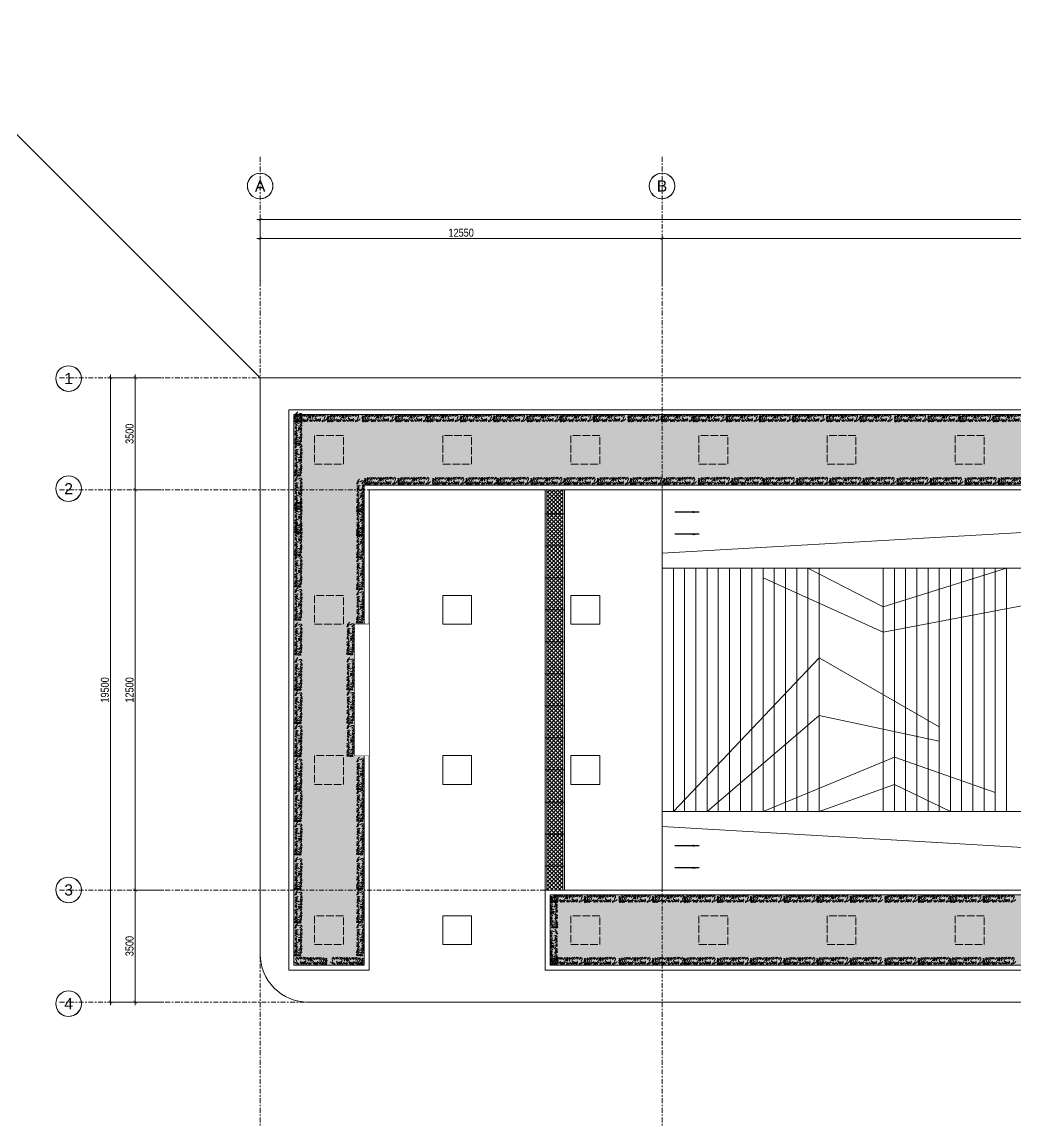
# Model space of a CAD drawing. Header units: millimetres. Extents: x 930469 to 1523124, y -120375 to 411163.
# Drawn here: x 1390486 to 1421511, y -55053 to -20580 of the extents above; entities that cross this region are included whole.
import ezdxf
from ezdxf.enums import TextEntityAlignment as Align

# ---------------------------------------------------------------- set-up
doc = ezdxf.new("R2010")
doc.units = ezdxf.units.MM
doc.set_wipeout_variables(frame=1)
doc.linetypes.add('ACAD_ISO02W100', pattern=[15, 12, -3])
doc.linetypes.add('CENTER', pattern=[3, 1.5, -0.5, 0.5, -0.5])
doc.layers.get('0').update_dxf_attribs({"color": 8, "lineweight": 0})
doc.layers.get('Defpoints').update_dxf_attribs({"color": 8, "lineweight": 0})
for name, color, linetype, lineweight in [('A-HATCH', 8, 'Continuous', 0), ('A-KY HIEU', 8, 'Continuous', 0), ('A-NET MANH', 8, 'Continuous', 0), ('A-NET THAY', 8, 'Continuous', 0), ('A-TRUC', 8, 'CENTER', 0), ('A1-DIM', 8, 'Continuous', 0), ('A1-KÝ HIỆU', 8, 'Continuous', 0), ('cay', 8, 'Continuous', 0), ('Hidden', 8, 'ACAD_ISO02W100', 0), ('xr', 8, 'Continuous', 0)]:
    doc.layers.add(name, color=color, linetype=linetype, lineweight=lineweight)
doc.styles.add('A1-arial', font='arial_1.ttf', dxfattribs={"width": 0.8})
doc.styles.add('uv-abc', font='uv-abc.shx', dxfattribs={"width": 0.85})
doc.dimstyles.new('CNC-Dim-100', dxfattribs={"dimscale": 0, "dimtxt": 250, "dimasz": 100, "dimexe": 1, "dimexo": 0, "dimgap": 50, "dimtad": 1, "dimdec": 0, "dimdsep": 46, "dimtxsty": 'uv-abc', "dimblk": 'ARCHTICK', "dimcen": 0.025, "dimdle": 100, "dimclrd": 1, "dimclre": 1, "dimclrt": 7, "dimadec": 0, "dimazin": 0, "dimtfac": 0.00072, "dimtdec": 0, "dimtix": 1, "dimtmove": 2, "dimatfit": 3, "dimfxl": 1, "dimtolj": 1, "dimarcsym": 0})
pattern_1 = [(0, (537410.08, 27886.45), (175, 175), [87.5, -262.5]), (90, (537453.83, 27842.7), (-175, 175), [87.5, -262.5])]
pattern_2 = [(45, (369182.295, -33198.3), (-61.871843, 61.871843), []), (135, (369182.295, -33198.3), (-61.871843, -61.871843), [])]
pattern_3 = [(45, (369182.295, -32198.3), (-61.871843, 61.871843), []), (135, (369182.295, -32198.3), (-61.871843, -61.871843), [])]
pattern_4 = [(45, (369182.295, -31198.3), (-61.871843, 61.871843), []), (135, (369182.295, -31198.3), (-61.871843, -61.871843), [])]
pattern_5 = [(45, (369182.295, -29198.3), (-61.871843, 61.871843), []), (135, (369182.295, -29198.3), (-61.871843, -61.871843), [])]
pattern_6 = [(45, (369182.295, -28198.3), (-61.871843, 61.871843), []), (135, (369182.295, -28198.3), (-61.871843, -61.871843), [])]
pattern_7 = [(45, (369182.295, -27198.3), (-61.871843, 61.871843), []), (135, (369182.295, -27198.3), (-61.871843, -61.871843), [])]

# ---------------------------------------------------------------- blocks, each defined once
blk = doc.blocks.new('_ArchTick')
at = {"const_width": 0.15}
blk.add_lwpolyline([(-0.5, -0.5), (0.5, 0.5)], dxfattribs=at)
blk = doc.blocks.new('*D12')
at = {"layer": 'A1-DIM', "ltscale": 3, "transparency": 16777216}
for p, q in [((1397818, -27335), (1410568, -27335)), ((1397918, -28753), (1397918, -27334)), ((1410468, -28753), (1410468, -27334))]:
    blk.add_line(p, q, dxfattribs=at)
at = {"layer": 'Defpoints', "ltscale": 3, "transparency": 16777216}
for p in [(1410468, -27335), (1397918, -28753), (1410468, -28753)]:
    blk.add_point(p, dxfattribs=at)
at = {"layer": 'A1-DIM', "ltscale": 3, "transparency": 16777216, "xscale": 100, "yscale": 100, "zscale": 100, "rotation": 180}
blk.add_blockref('_ArchTick', (1397918, -27335), dxfattribs=at)
at = {"layer": 'A1-DIM', "ltscale": 3, "transparency": 16777216, "xscale": 100, "yscale": 100, "zscale": 100}
blk.add_blockref('_ArchTick', (1410468, -27335), dxfattribs=at)
at = {"layer": 'A1-DIM', "ltscale": 3, "transparency": 16777216, "insert": (1404193, -27160), "char_height": 250, "attachment_point": 5, "style": 'uv-abc'}
blk.add_mtext('\\A1;12550', dxfattribs=at)
blk = doc.blocks.new('*D13')
at = {"layer": 'A1-DIM', "ltscale": 3, "transparency": 16777216}
for p, q in [((1410368, -27335), (1442468, -27335)), ((1410468, -28753), (1410468, -27334)), ((1442368, -28741), (1442368, -27334))]:
    blk.add_line(p, q, dxfattribs=at)
at = {"layer": 'Defpoints', "ltscale": 3, "transparency": 16777216}
for p in [(1442368, -27335), (1410468, -28753), (1442368, -28741)]:
    blk.add_point(p, dxfattribs=at)
at = {"layer": 'A1-DIM', "ltscale": 3, "transparency": 16777216, "xscale": 100, "yscale": 100, "zscale": 100, "rotation": 180}
blk.add_blockref('_ArchTick', (1410468, -27335), dxfattribs=at)
at = {"layer": 'A1-DIM', "ltscale": 3, "transparency": 16777216, "xscale": 100, "yscale": 100, "zscale": 100}
blk.add_blockref('_ArchTick', (1442368, -27335), dxfattribs=at)
at = {"layer": 'A1-DIM', "ltscale": 3, "transparency": 16777216, "insert": (1426418, -27160), "char_height": 250, "attachment_point": 5, "style": 'uv-abc'}
blk.add_mtext('\\A1;31900', dxfattribs=at)
blk = doc.blocks.new('*D15')
at = {"layer": 'A1-DIM', "ltscale": 3, "transparency": 16777216}
for p, q in [((1397818, -26747), (1479018, -26747)), ((1397918, -28753), (1397918, -26746)), ((1478918, -28753), (1478918, -26746))]:
    blk.add_line(p, q, dxfattribs=at)
at = {"layer": 'Defpoints', "ltscale": 3, "transparency": 16777216}
for p in [(1478918, -26747), (1397918, -28753), (1478918, -28753)]:
    blk.add_point(p, dxfattribs=at)
at = {"layer": 'A1-DIM', "ltscale": 3, "transparency": 16777216, "xscale": 100, "yscale": 100, "zscale": 100, "rotation": 180}
blk.add_blockref('_ArchTick', (1397918, -26747), dxfattribs=at)
at = {"layer": 'A1-DIM', "ltscale": 3, "transparency": 16777216, "xscale": 100, "yscale": 100, "zscale": 100}
blk.add_blockref('_ArchTick', (1478918, -26747), dxfattribs=at)
at = {"layer": 'A1-DIM', "ltscale": 3, "transparency": 16777216, "insert": (1438418, -26572), "char_height": 250, "attachment_point": 5, "style": 'uv-abc'}
blk.add_mtext('\\A1;81000', dxfattribs=at)
blk = doc.blocks.new('*D16')
at = {"layer": 'A1-DIM', "ltscale": 3, "transparency": 16777216}
for p, q in [((1394171, -31687), (1393244, -31687)), ((1393245, -31587), (1393245, -51287)), ((1394103, -51187), (1393244, -51187))]:
    blk.add_line(p, q, dxfattribs=at)
at = {"layer": 'Defpoints', "ltscale": 3, "transparency": 16777216}
for p in [(1394171, -31687), (1393245, -51187), (1394103, -51187)]:
    blk.add_point(p, dxfattribs=at)
at = {"layer": 'A1-DIM', "ltscale": 3, "transparency": 16777216, "xscale": 100, "yscale": 100, "zscale": 100}
for p, rotation in [((1393245, -31687), 90), ((1393245, -51187), 270)]:
    blk.add_blockref('_ArchTick', p, dxfattribs=dict(at, rotation=rotation))
at = {"layer": 'A1-DIM', "ltscale": 3, "transparency": 16777216, "insert": (1393070, -41437), "char_height": 250, "attachment_point": 5, "rotation": 90, "style": 'uv-abc'}
blk.add_mtext('\\A1;19500', dxfattribs=at)
blk = doc.blocks.new('*D17')
at = {"layer": 'A1-DIM', "ltscale": 3, "transparency": 16777216}
for p, q in [((1394834, -31687), (1394015, -31687)), ((1394016, -31587), (1394016, -35287)), ((1394834, -35187), (1394015, -35187))]:
    blk.add_line(p, q, dxfattribs=at)
at = {"layer": 'Defpoints', "ltscale": 3, "transparency": 16777216}
for p in [(1394834, -31687), (1394016, -35187), (1394834, -35187)]:
    blk.add_point(p, dxfattribs=at)
at = {"layer": 'A1-DIM', "ltscale": 3, "transparency": 16777216, "xscale": 100, "yscale": 100, "zscale": 100}
for p, rotation in [((1394016, -31687), 90), ((1394016, -35187), 270)]:
    blk.add_blockref('_ArchTick', p, dxfattribs=dict(at, rotation=rotation))
at = {"layer": 'A1-DIM', "ltscale": 3, "transparency": 16777216, "insert": (1393841, -33437), "char_height": 250, "attachment_point": 5, "rotation": 90, "style": 'uv-abc'}
blk.add_mtext('\\A1;3500', dxfattribs=at)
blk = doc.blocks.new('*D18')
at = {"layer": 'A1-DIM', "ltscale": 3, "transparency": 16777216}
for p, q in [((1394016, -35087), (1394016, -47787)), ((1394839, -35187), (1394015, -35187)), ((1394845, -47687), (1394015, -47687))]:
    blk.add_line(p, q, dxfattribs=at)
at = {"layer": 'Defpoints', "ltscale": 3, "transparency": 16777216}
for p in [(1394839, -35187), (1394016, -47687), (1394845, -47687)]:
    blk.add_point(p, dxfattribs=at)
at = {"layer": 'A1-DIM', "ltscale": 3, "transparency": 16777216, "xscale": 100, "yscale": 100, "zscale": 100}
for p, rotation in [((1394016, -35187), 90), ((1394016, -47687), 270)]:
    blk.add_blockref('_ArchTick', p, dxfattribs=dict(at, rotation=rotation))
at = {"layer": 'A1-DIM', "ltscale": 3, "transparency": 16777216, "insert": (1393841, -41437), "char_height": 250, "attachment_point": 5, "rotation": 90, "style": 'uv-abc'}
blk.add_mtext('\\A1;12500', dxfattribs=at)
blk = doc.blocks.new('*D19')
at = {"layer": 'A1-DIM', "ltscale": 3, "transparency": 16777216}
for p, q in [((1394845, -47687), (1394015, -47687)), ((1394016, -47587), (1394016, -51287)), ((1394845, -51187), (1394015, -51187))]:
    blk.add_line(p, q, dxfattribs=at)
at = {"layer": 'Defpoints', "ltscale": 3, "transparency": 16777216}
for p in [(1394845, -47687), (1394016, -51187), (1394845, -51187)]:
    blk.add_point(p, dxfattribs=at)
at = {"layer": 'A1-DIM', "ltscale": 3, "transparency": 16777216, "xscale": 100, "yscale": 100, "zscale": 100}
for p, rotation in [((1394016, -47687), 90), ((1394016, -51187), 270)]:
    blk.add_blockref('_ArchTick', p, dxfattribs=dict(at, rotation=rotation))
at = {"layer": 'A1-DIM', "ltscale": 3, "transparency": 16777216, "insert": (1393841, -49437), "char_height": 250, "attachment_point": 5, "rotation": 90, "style": 'uv-abc'}
blk.add_mtext('\\A1;3500', dxfattribs=at)
blk = doc.blocks.new('Tag - Metric')
at = {"layer": 'xr'}
blk.add_lwpolyline([(0, 3.44), (-1.1, 3.26), (-2.06, 2.76), (-2.71, 2.12), (-3.13, 1.43), (-3.37, 0.73), (-3.44, 0), (-3.3, -0.99), (-2.83, -1.96), (-2.11, -2.72), (-1.16, -3.24), (0, -3.44), (1.28, -3.19), (2.29, -2.57), (2.96, -1.75), (3.33, -0.88), (3.44, 0), (3.34, 0.84), (3.08, 1.53), (2.65, 2.2), (1.84, 2.91), (1.07, 3.27), (0, 3.44)], close=True, dxfattribs=at)
blk.add_circle((0, 0), 3.44, dxfattribs=at)
at = {"layer": 'xr', "style": 'A1-arial', "flags": 8}
blk.add_attdef('1', text='', height=3, dxfattribs=at).set_placement((0, 0), align=Align.MIDDLE_CENTER)
blk = doc.blocks.new('tre')
at = {"layer": 'cay', "ltscale": 100}
for points in [[(220, 3680), (-60, 3640), (-140, 3480), (-230, 3370), (-350, 3380), (-240, 3500), (-230, 3660), (-110, 3810), (60, 3990)], [(150, 3110), (0, 3160), (-120, 3140), (-240, 3070), (-310, 3040), (-90, 2970), (-10, 3020), (-20, 2940), (-190, 2840), (-280, 2840), (-200, 2750), (-50, 2770), (20, 2840), (-90, 2660), (-300, 2670), (-220, 2600), (-50, 2550), (110, 2600)], [(350, 2660), (450, 2920), (600, 2990), (650, 2990), (560, 3080), (390, 3070), (520, 3200), (630, 3180), (560, 3360), (350, 3390), (470, 3540), (640, 3560), (500, 3750), (330, 3760), (170, 3640)], [(-30, 1420), (-130, 1680), (-280, 1750), (-330, 1750), (-240, 1840), (-70, 1830), (-200, 1960), (-310, 1940), (-240, 2120), (-30, 2150), (-150, 2300), (-320, 2320), (-180, 2510), (-10, 2520), (150, 2400)], [(300, 2110), (430, 2130), (610, 2090), (480, 2280), (370, 2260), (470, 2340), (580, 2430), (640, 2780), (460, 2600), (360, 2500), (160, 2430), (30, 2470)], [(70, 1720), (210, 1680), (350, 1630), (330, 1730), (90, 1840), (260, 1870), (400, 1800), (520, 1700), (550, 1630), (570, 1770), (470, 1970), (250, 2120), (100, 2060)], [(290, 500), (390, 760), (540, 830), (590, 830), (500, 920), (330, 910), (460, 1040), (570, 1020), (500, 1200), (290, 1230), (410, 1380), (580, 1400), (440, 1590), (270, 1600), (110, 1480)], [(30, 170), (-120, 220), (-240, 200), (-360, 130), (-430, 100), (-210, 30), (-130, 80), (-140, 0), (-310, -100), (-400, -100), (-320, -190), (-170, -170), (-100, -100), (-210, -280), (-420, -270), (-340, -340), (-170, -390), (-10, -340)], [(80, 1390), (-70, 1440), (-190, 1420), (-310, 1350), (-380, 1320), (-160, 1250), (-80, 1300), (-90, 1220), (-260, 1120), (-350, 1120), (-270, 1030), (-120, 1050), (-50, 1120), (-160, 940), (-370, 950), (-290, 880), (-120, 830), (40, 880)], [(190, 570), (-90, 530), (-170, 370), (-260, 260), (-380, 270), (-270, 390), (-260, 550), (-140, 700), (30, 880)], [(-70, -320), (70, -360), (210, -410), (190, -310), (-50, -200), (120, -170), (260, -240), (380, -340), (410, -410), (430, -270), (330, -70), (110, 80), (-40, 20)], [(230, 10), (360, 30), (540, -10), (410, 180), (300, 160), (400, 240), (510, 330), (570, 680), (390, 500), (290, 400), (90, 330), (-40, 370)]]:
    blk.add_lwpolyline(points, dxfattribs=at)

msp = doc.modelspace()

# ---------------------------------------------------------------- hatches: boundary and pattern name
at = {"layer": 'A-HATCH', "ltscale": 3}
h = msp.add_hatch(dxfattribs=at)
h.set_pattern_fill('CROSS', color=256, scale=700)
h.set_pattern_definition(pattern_1)
h.paths.add_polyline_path([(1398967.7, -32837.4), (1477867.7, -32837.4), (1477867.7, -50037.4), (1463667.7, -50037.4), (1463667.7, -47837.4), (1475667.7, -47837.4), (1475667.7, -35037.4), (1401167.7, -35037.4), (1401167.7, -50037.4), (1398967.7, -50037.4)])
h = msp.add_hatch(dxfattribs=at)
h.set_pattern_fill('ANSI37', color=256, scale=700)
h.set_pattern_definition(pattern_5)
h.paths.add_polyline_path([(1406867.7, -35937.4), (1407367.7, -35937.4), (1407367.7, -35186.8), (1406867.7, -35186.8)])
h = msp.add_hatch(dxfattribs=at)
h.set_pattern_fill('ANSI37', color=256, scale=700)
h.set_pattern_definition(pattern_6)
h.paths.add_polyline_path([(1406867.7, -36937.4), (1407367.7, -36937.4), (1407367.7, -35937.4), (1406867.7, -35937.4)])
h = msp.add_hatch(dxfattribs=at)
h.set_pattern_fill('ANSI37', color=256, scale=700)
h.set_pattern_definition(pattern_7)
h.paths.add_polyline_path([(1406867.7, -37937.4), (1407367.7, -37937.4), (1407367.7, -36937.4), (1406867.7, -36937.4)])
h = msp.add_hatch(dxfattribs=at)
h.set_pattern_fill('ANSI37', color=256, scale=700)
h.set_pattern_definition(pattern_7)
h.paths.add_polyline_path([(1406867.7, -37937.4), (1407367.7, -37937.4), (1407367.7, -38937.4), (1406867.7, -38937.4)])
h = msp.add_hatch(dxfattribs=at)
h.set_pattern_fill('ANSI37', color=256, scale=700)
h.set_pattern_definition(pattern_6)
h.paths.add_polyline_path([(1406867.7, -38937.4), (1407367.7, -38937.4), (1407367.7, -39937.4), (1406867.7, -39937.4)])
h = msp.add_hatch(dxfattribs=at)
h.set_pattern_fill('ANSI37', color=256, scale=700)
h.set_pattern_definition(pattern_5)
h.paths.add_polyline_path([(1406867.7, -39937.4), (1407367.7, -39937.4), (1407367.7, -40937.4), (1406867.7, -40937.4)])
h = msp.add_hatch(dxfattribs=at)
h.set_pattern_fill('ANSI37', color=256, scale=700)
h.set_pattern_definition([(45, (369182.295, -30198.3), (-61.871843, 61.871843), []), (135, (369182.295, -30198.3), (-61.871843, -61.871843), [])])
h.paths.add_polyline_path([(1406867.7, -40937.4), (1407367.7, -40937.4), (1407367.7, -41937.4), (1406867.7, -41937.4)])
h = msp.add_hatch(dxfattribs=at)
h.set_pattern_fill('ANSI37', color=256, scale=700)
h.set_pattern_definition(pattern_4)
h.paths.add_polyline_path([(1406867.7, -41937.4), (1407367.7, -41937.4), (1407367.7, -42937.4), (1406867.7, -42937.4)])
h = msp.add_hatch(dxfattribs=at)
h.set_pattern_fill('ANSI37', color=256, scale=700)
h.set_pattern_definition(pattern_3)
h.paths.add_polyline_path([(1406867.7, -42937.4), (1407367.7, -42937.4), (1407367.7, -43937.4), (1406867.7, -43937.4)])
h = msp.add_hatch(dxfattribs=at)
h.set_pattern_fill('ANSI37', color=256, scale=700)
h.set_pattern_definition(pattern_2)
h.paths.add_polyline_path([(1406867.7, -43937.4), (1407367.7, -43937.4), (1407367.7, -44937.4), (1406867.7, -44937.4)])
h = msp.add_hatch(dxfattribs=at)
h.set_pattern_fill('ANSI37', color=256, scale=700)
h.set_pattern_definition(pattern_2)
h.paths.add_polyline_path([(1406867.7, -45937.4), (1407367.7, -45937.4), (1407367.7, -44937.4), (1406867.7, -44937.4)])
h = msp.add_hatch(dxfattribs=at)
h.set_pattern_fill('ANSI37', color=256, scale=700)
h.set_pattern_definition(pattern_3)
h.paths.add_polyline_path([(1406867.7, -46937.4), (1407367.7, -46937.4), (1407367.7, -45937.4), (1406867.7, -45937.4)])
h = msp.add_hatch(dxfattribs=at)
h.set_pattern_fill('ANSI37', color=256, scale=700)
h.set_pattern_definition(pattern_4)
h.paths.add_polyline_path([(1406867.7, -47687.4), (1407367.7, -47687.4), (1407367.7, -46937.4), (1406867.7, -46937.4)])
h = msp.add_hatch(dxfattribs=at)
h.set_pattern_fill('CROSS', color=256, scale=700)
h.set_pattern_definition(pattern_1)
h.paths.add_polyline_path([(1429417.7, -47837.4), (1429417.7, -49537.4), (1426417.7, -49537.4), (1426417.7, -47837.4), (1406967.7, -47837.4), (1406967.7, -50037.4), (1457867.7, -50037.4), (1457867.7, -47837.4)])

# ---------------------------------------------------------------- linework, layer by layer
at = {"layer": 'A-NET MANH', "ltscale": 3}
for points in [[(1406817.7, -35937.4), (1407417.7, -35937.4), (1407417.7, -35186.8), (1406817.7, -35186.8)], [(1406867.7, -35937.4), (1407367.7, -35937.4), (1407367.7, -35186.8), (1406867.7, -35186.8)], [(1406817.7, -36937.4), (1407417.7, -36937.4), (1407417.7, -35937.4), (1406817.7, -35937.4)], [(1406867.7, -36937.4), (1407367.7, -36937.4), (1407367.7, -35937.4), (1406867.7, -35937.4)], [(1406817.7, -37937.4), (1407417.7, -37937.4), (1407417.7, -36937.4), (1406817.7, -36937.4)], [(1406867.7, -37937.4), (1407367.7, -37937.4), (1407367.7, -36937.4), (1406867.7, -36937.4)], [(1406817.7, -37937.4), (1407417.7, -37937.4), (1407417.7, -38937.4), (1406817.7, -38937.4)], [(1406867.7, -37937.4), (1407367.7, -37937.4), (1407367.7, -38937.4), (1406867.7, -38937.4)], [(1406817.7, -38937.4), (1407417.7, -38937.4), (1407417.7, -39937.4), (1406817.7, -39937.4)], [(1406867.7, -38937.4), (1407367.7, -38937.4), (1407367.7, -39937.4), (1406867.7, -39937.4)], [(1406817.7, -39937.4), (1407417.7, -39937.4), (1407417.7, -40937.4), (1406817.7, -40937.4)], [(1406867.7, -39937.4), (1407367.7, -39937.4), (1407367.7, -40937.4), (1406867.7, -40937.4)], [(1406817.7, -40937.4), (1407417.7, -40937.4), (1407417.7, -41937.4), (1406817.7, -41937.4)], [(1406867.7, -40937.4), (1407367.7, -40937.4), (1407367.7, -41937.4), (1406867.7, -41937.4)], [(1406817.7, -41937.4), (1407417.7, -41937.4), (1407417.7, -42937.4), (1406817.7, -42937.4)], [(1406867.7, -41937.4), (1407367.7, -41937.4), (1407367.7, -42937.4), (1406867.7, -42937.4)], [(1406817.7, -42937.4), (1407417.7, -42937.4), (1407417.7, -43937.4), (1406817.7, -43937.4)], [(1406867.7, -42937.4), (1407367.7, -42937.4), (1407367.7, -43937.4), (1406867.7, -43937.4)], [(1406817.7, -43937.4), (1407417.7, -43937.4), (1407417.7, -44937.4), (1406817.7, -44937.4)], [(1406867.7, -43937.4), (1407367.7, -43937.4), (1407367.7, -44937.4), (1406867.7, -44937.4)], [(1406817.7, -45937.4), (1407417.7, -45937.4), (1407417.7, -44937.4), (1406817.7, -44937.4)], [(1406867.7, -45937.4), (1407367.7, -45937.4), (1407367.7, -44937.4), (1406867.7, -44937.4)], [(1406817.7, -46937.4), (1407417.7, -46937.4), (1407417.7, -45937.4), (1406817.7, -45937.4)], [(1406867.7, -46937.4), (1407367.7, -46937.4), (1407367.7, -45937.4), (1406867.7, -45937.4)], [(1406817.7, -47687.4), (1407417.7, -47687.4), (1407417.7, -46937.4), (1406817.7, -46937.4)], [(1406867.7, -47687.4), (1407367.7, -47687.4), (1407367.7, -46937.4), (1406867.7, -46937.4)]]:
    msp.add_lwpolyline(points, close=True, dxfattribs=at)
at = {"layer": 'A-NET THAY', "ltscale": 3}
for p, q in [((1410467.7, -45237.4), (1410467.7, -37637.4)), ((1410817.7, -45237.4), (1410817.7, -37637.4)), ((1411167.7, -45237.4), (1411167.7, -37637.4)), ((1411517.7, -45237.4), (1411517.7, -37637.4)), ((1411867.7, -45237.4), (1411867.7, -37637.4)), ((1412217.7, -45237.4), (1412217.7, -37637.4)), ((1412567.7, -45237.4), (1412567.7, -37637.4)), ((1412917.7, -45237.4), (1412917.7, -37637.4)), ((1413267.7, -45237.4), (1413267.7, -37637.4)), ((1413617.7, -45237.4), (1413617.7, -37637.4)), ((1413967.7, -45237.4), (1413967.7, -37637.4)), ((1414317.7, -45237.4), (1414317.7, -37637.4)), ((1414667.7, -45237.4), (1414667.7, -37637.4)), ((1415017.7, -45237.4), (1415017.7, -37637.4)), ((1415367.7, -45237.4), (1415367.7, -37637.4)), ((1417367.7, -45237.4), (1417367.7, -37637.4)), ((1417717.7, -45237.4), (1417717.7, -37637.4)), ((1418067.7, -45237.4), (1418067.7, -37637.4)), ((1418417.7, -45237.4), (1418417.7, -37637.4)), ((1418767.7, -45237.4), (1418767.7, -37637.4)), ((1419117.7, -45237.4), (1419117.7, -37637.4)), ((1419467.7, -45237.4), (1419467.7, -37637.4)), ((1419817.7, -45237.4), (1419817.7, -37637.4)), ((1420167.7, -45237.4), (1420167.7, -37637.4)), ((1420517.7, -45237.4), (1420517.7, -37637.4)), ((1420867.7, -45237.4), (1420867.7, -37637.4)), ((1421217.7, -45237.4), (1421217.7, -37637.4))]:
    msp.add_line(p, q, dxfattribs=at)
msp.add_lwpolyline([(1478917.7, -31687.4), (1397917.7, -31687.4), (1397917.7, -49687.4, 0.4142136), (1399417.7, -51187.4), (1477417.7, -51187.4, 0.4142136), (1478917.7, -49687.4)], format="xyb", close=True, dxfattribs=at)
for points in [[(1398817.7, -32687.4), (1478017.7, -32687.4), (1478017.7, -50187.4), (1463517.7, -50187.4), (1463517.7, -47687.4), (1475517.7, -47687.4), (1475517.7, -35187.4), (1401317.7, -35187.4), (1401317.7, -50187.4), (1398817.7, -50187.4)], [(1398967.7, -32837.4), (1477867.7, -32837.4), (1477867.7, -50037.4), (1463667.7, -50037.4), (1463667.7, -47837.4), (1475667.7, -47837.4), (1475667.7, -35037.4), (1401167.7, -35037.4), (1401167.7, -50037.4), (1398967.7, -50037.4)], [(1410467.7, -37637.4), (1442367.7, -37637.4), (1442367.7, -37167.4), (1430217.7, -36467.4), (1422617.7, -36467.4), (1410467.7, -37167.4)], [(1413617.7, -37937.4), (1413617.7, -37637.4), (1415017.7, -37637.4), (1417367.7, -38837.4), (1421217.7, -37637.4), (1422617.7, -37637.4), (1422617.7, -38637.4), (1417367.7, -39637.4)], [(1404517.7, -39387.4), (1404517.7, -38487.4), (1403617.7, -38487.4), (1403617.7, -39387.4)], [(1408517.7, -39387.4), (1408517.7, -38487.4), (1407617.7, -38487.4), (1407617.7, -39387.4)], [(1401317.7, -39387.4), (1400867.7, -39387.4), (1400867.7, -43487.4), (1401317.7, -43487.4)], [(1415367.7, -40437.4), (1419117.7, -42587.4), (1419117.7, -43037.4), (1415367.7, -42237.4), (1411867.7, -45237.4), (1410817.7, -45237.4)], [(1404517.7, -44387.4), (1404517.7, -43487.4), (1403617.7, -43487.4), (1403617.7, -44387.4)], [(1408517.7, -44387.4), (1408517.7, -43487.4), (1407617.7, -43487.4), (1407617.7, -44387.4)], [(1413617.7, -45237.4), (1417717.7, -43537.4), (1420867.7, -44637.4), (1420867.7, -45237.4), (1419467.7, -45237.4), (1417717.7, -44387.4), (1415367.7, -45237.4)], [(1410467.7, -45237.4), (1442367.7, -45237.4), (1442367.7, -45707.4), (1430217.7, -46407.4), (1422617.7, -46407.4), (1410467.7, -45707.4)], [(1406817.7, -47687.4), (1406817.7, -50187.4), (1458017.7, -50187.4), (1458017.7, -47687.4)], [(1406967.7, -47837.4), (1406967.7, -50037.4), (1457867.7, -50037.4), (1457867.7, -47837.4)], [(1404517.7, -49387.4), (1404517.7, -48487.4), (1403617.7, -48487.4), (1403617.7, -49387.4)]]:
    msp.add_lwpolyline(points, close=True, dxfattribs=at)
for points in [[(1410467.7, -37167.4), (1410467.7, -35187.4)], [(1410467.7, -45707.4), (1410467.7, -47687.4)]]:
    msp.add_lwpolyline(points, dxfattribs=at)
at = {"layer": 'A-TRUC', "ltscale": 100}
for points in [[(1397917.7, -24791.6), (1397917.7, -55053.4)], [(1410467.7, -24791.6), (1410467.7, -55053.4)], [(1391657, -31687.4), (1482799.2, -31687.4)], [(1391657, -35187.4), (1482799.2, -35187.4)], [(1391657, -47687.4), (1482799.2, -47687.4)], [(1391657, -51187.4), (1482799.2, -51187.4)]]:
    msp.add_lwpolyline(points, dxfattribs=at)
at = {"layer": 'Defpoints', "ltscale": 3}
msp.add_line((1397917.7, -31687.4), (1386810.2, -20579.8), dxfattribs=at)
at = {"layer": 'Hidden', "ltscale": 20}
for points in [[(1400517.7, -34387.4), (1400517.7, -33487.4), (1399617.7, -33487.4), (1399617.7, -34387.4)], [(1404517.7, -34387.4), (1404517.7, -33487.4), (1403617.7, -33487.4), (1403617.7, -34387.4)], [(1408517.7, -34387.4), (1408517.7, -33487.4), (1407617.7, -33487.4), (1407617.7, -34387.4)], [(1412517.7, -34387.4), (1412517.7, -33487.4), (1411617.7, -33487.4), (1411617.7, -34387.4)], [(1416517.7, -34387.4), (1416517.7, -33487.4), (1415617.7, -33487.4), (1415617.7, -34387.4)], [(1420517.7, -34387.4), (1420517.7, -33487.4), (1419617.7, -33487.4), (1419617.7, -34387.4)], [(1400517.7, -39387.4), (1400517.7, -38487.4), (1399617.7, -38487.4), (1399617.7, -39387.4)], [(1400517.7, -44387.4), (1400517.7, -43487.4), (1399617.7, -43487.4), (1399617.7, -44387.4)], [(1400517.7, -49387.4), (1400517.7, -48487.4), (1399617.7, -48487.4), (1399617.7, -49387.4)], [(1408517.7, -49387.4), (1408517.7, -48487.4), (1407617.7, -48487.4), (1407617.7, -49387.4)], [(1412517.7, -49387.4), (1412517.7, -48487.4), (1411617.7, -48487.4), (1411617.7, -49387.4)], [(1416517.7, -49387.4), (1416517.7, -48487.4), (1415617.7, -48487.4), (1415617.7, -49387.4)], [(1420517.7, -49387.4), (1420517.7, -48487.4), (1419617.7, -48487.4), (1419617.7, -49387.4)]]:
    msp.add_lwpolyline(points, close=True, dxfattribs=at)

# ---------------------------------------------------------------- block references
at = {"layer": 'cay', "yscale": 0.2340913466629827, "zscale": 0.2340913466629827}
for p, xscale, rotation in [((1399089.8, -33682), 0.2340913466629827, 0.7200333712236283), ((1399064.4, -32974.5), -0.2340913466629827, 269.2799666287764), ((1400104.6, -32974.5), -0.2340913466629827, 269.2799666287764), ((1401189.6, -32974.5), -0.2340913466629827, 269.2799666287764), ((1402229.8, -32974.5), -0.2340913466629827, 269.2799666287764), ((1403214.7, -32974.5), -0.2340913466629827, 269.2799666287764), ((1404255, -32974.5), -0.2340913466629827, 269.2799666287764), ((1405289.9, -32974.5), -0.2340913466629827, 269.2799666287764), ((1406330.2, -32974.5), -0.2340913466629827, 269.2799666287764), ((1407361.5, -32972.5), -0.2340913466629827, 269.2799666287764), ((1408401.7, -32972.5), -0.2340913466629827, 269.2799666287764), ((1409486.6, -32972.5), -0.2340913466629827, 269.2799666287764), ((1410526.9, -32972.5), -0.2340913466629827, 269.2799666287764), ((1411511.8, -32972.5), -0.2340913466629827, 269.2799666287764), ((1412552.1, -32972.5), -0.2340913466629827, 269.2799666287764), ((1413587, -32972.5), -0.2340913466629827, 269.2799666287764), ((1414627.3, -32972.5), -0.2340913466629827, 269.2799666287764), ((1415686.3, -32974.5), -0.2340913466629827, 269.2799666287764), ((1416726.6, -32974.5), -0.2340913466629827, 269.2799666287764), ((1417811.5, -32974.5), -0.2340913466629827, 269.2799666287764), ((1418851.8, -32974.5), -0.2340913466629827, 269.2799666287764), ((1419836.7, -32974.5), -0.2340913466629827, 269.2799666287764), ((1420877, -32974.5), -0.2340913466629827, 269.2799666287764), ((1399089.8, -34667), 0.2340913466629827, 0.7200333712236283), ((1399089.8, -35707.2), 0.2340913466629827, 0.7200333712236283), ((1401265.2, -34934.4), -0.2340913466629827, 269.2799666287764), ((1402305.4, -34934.4), -0.2340913466629827, 269.2799666287764), ((1403390.3, -34934.4), -0.2340913466629827, 269.2799666287764), ((1404430.6, -34934.4), -0.2340913466629827, 269.2799666287764), ((1405415.5, -34934.4), -0.2340913466629827, 269.2799666287764), ((1406455.8, -34934.4), -0.2340913466629827, 269.2799666287764), ((1407490.7, -34934.4), -0.2340913466629827, 269.2799666287764), ((1408531, -34934.4), -0.2340913466629827, 269.2799666287764), ((1409562.2, -34932.4), -0.2340913466629827, 269.2799666287764), ((1410602.5, -34932.4), -0.2340913466629827, 269.2799666287764), ((1411687.4, -34932.4), -0.2340913466629827, 269.2799666287764), ((1412727.7, -34932.4), -0.2340913466629827, 269.2799666287764), ((1413712.6, -34932.4), -0.2340913466629827, 269.2799666287764), ((1414752.9, -34932.4), -0.2340913466629827, 269.2799666287764), ((1415787.8, -34932.4), -0.2340913466629827, 269.2799666287764), ((1416828.1, -34932.4), -0.2340913466629827, 269.2799666287764), ((1417887.1, -34934.4), -0.2340913466629827, 269.2799666287764), ((1418927.4, -34934.4), -0.2340913466629827, 269.2799666287764), ((1420012.3, -34934.4), -0.2340913466629827, 269.2799666287764), ((1421052.6, -34934.4), -0.2340913466629827, 269.2799666287764), ((1401016.4, -35785.9), 0.2340913466629827, 0.7200333712236283), ((1399089.8, -36451.4), 0.2340913466629827, 0.7200333712236283), ((1401016.4, -36530), 0.2340913466629827, 0.7200333712236283), ((1399089.8, -37153.4), 0.2340913466629827, 0.7200333712236283), ((1401016.4, -37232.1), 0.2340913466629827, 0.7200333712236283), ((1399089.8, -38138.3), 0.2340913466629827, 0.7200333712236283), ((1401016.4, -38217), 0.2340913466629827, 0.7200333712236283), ((1399089.8, -39178.6), 0.2340913466629827, 0.7200333712236283), ((1399089.8, -40263.5), 0.2340913466629827, 0.7200333712236283), ((1399091.8, -41363.6), 0.2340913466629827, 0.7200333712236283), ((1399091.8, -42403.9), 0.2340913466629827, 0.7200333712236283), ((1399091.8, -43438.8), 0.2340913466629827, 0.7200333712236283), ((1399091.8, -44479.1), 0.2340913466629827, 0.7200333712236283), ((1399091.8, -45464), 0.2340913466629827, 0.7200333712236283), ((1401018.4, -45458.1), 0.2340913466629827, 0.7200333712236283), ((1399091.8, -46504.3), 0.2340913466629827, 0.7200333712236283), ((1401018.4, -46498.4), 0.2340913466629827, 0.7200333712236283), ((1399091.8, -47589.2), 0.2340913466629827, 0.7200333712236283), ((1401018.4, -47583.3), 0.2340913466629827, 0.7200333712236283), ((1399091.8, -48629.4), 0.2340913466629827, 0.7200333712236283), ((1401018.4, -48623.6), 0.2340913466629827, 0.7200333712236283), ((1407117.7, -48784.7), -0.2340913466629827, 359.2799666287764), ((1407086.7, -47984.9), -0.2340913466629827, 269.2799666287764), ((1408127, -47984.9), -0.2340913466629827, 269.2799666287764), ((1409211.9, -47984.9), -0.2340913466629827, 269.2799666287764), ((1410252.2, -47984.9), -0.2340913466629827, 269.2799666287764), ((1411237.1, -47984.9), -0.2340913466629827, 269.2799666287764), ((1412277.4, -47984.9), -0.2340913466629827, 269.2799666287764), ((1413312.3, -47984.9), -0.2340913466629827, 269.2799666287764), ((1414352.6, -47984.9), -0.2340913466629827, 269.2799666287764), ((1415383.8, -47982.9), -0.2340913466629827, 269.2799666287764), ((1416424.1, -47982.9), -0.2340913466629827, 269.2799666287764), ((1417509, -47982.9), -0.2340913466629827, 269.2799666287764), ((1418549.3, -47982.9), -0.2340913466629827, 269.2799666287764), ((1419534.2, -47982.9), -0.2340913466629827, 269.2799666287764), ((1420574.5, -47982.9), -0.2340913466629827, 269.2799666287764), ((1399089.8, -49660.7), 0.2340913466629827, 0.7200333712236283), ((1401016.4, -49654.8), 0.2340913466629827, 0.7200333712236283), ((1407115.7, -49843.8), -0.2340913466629827, 359.2799666287764), ((1399911.4, -49926), 0.2340913466629827, 90.72003337122364), ((1401042.4, -49926), 0.2340913466629827, 90.72003337122364), ((1407086.7, -49926), -0.2340913466629827, 269.2799666287764), ((1408127, -49926), -0.2340913466629827, 269.2799666287764), ((1409211.9, -49926), -0.2340913466629827, 269.2799666287764), ((1410252.2, -49926), -0.2340913466629827, 269.2799666287764), ((1411237.1, -49926), -0.2340913466629827, 269.2799666287764), ((1412277.4, -49926), -0.2340913466629827, 269.2799666287764), ((1413312.3, -49926), -0.2340913466629827, 269.2799666287764), ((1414352.6, -49926), -0.2340913466629827, 269.2799666287764), ((1415383.8, -49924.1), -0.2340913466629827, 269.2799666287764), ((1416424.1, -49924.1), -0.2340913466629827, 269.2799666287764), ((1417509, -49924.1), -0.2340913466629827, 269.2799666287764), ((1418549.3, -49924.1), -0.2340913466629827, 269.2799666287764), ((1419534.2, -49924.1), -0.2340913466629827, 269.2799666287764), ((1420574.5, -49924.1), -0.2340913466629827, 269.2799666287764)]:
    msp.add_blockref('tre', p, dxfattribs=dict(at, xscale=xscale, rotation=rotation))

# ---------------------------------------------------------------- dimensions: what is measured, and where the dimension line sits
at = {"layer": 'A1-DIM', "ltscale": 3}
for base, p1, p2, picture, middle in [((1478917.7, -26747.1), (1397917.7, -28753.4), (1478917.7, -28753.4), '*D15', (1438417.7, -26572.1)), ((1410467.7, -27335.3), (1397917.7, -28753.4), (1410467.7, -28753.4), '*D12', (1404192.7, -27160.3)), ((1442367.7, -27335.3), (1410467.7, -28753.4), (1442367.7, -28741.3), '*D13', (1426417.7, -27160.3))]:
    dim = msp.add_linear_dim(base=base, p1=p1, p2=p2, dimstyle='CNC-Dim-100', override={"dimscale": 1}, dxfattribs=at)
    dim.commit()
    dim.dimension.update_dxf_attribs({"geometry": picture, "text_midpoint": middle})
for base, p1, p2, picture, middle in [((1393244.9, -51187.4), (1394171.3, -31687.4), (1394103.1, -51187.4), '*D16', (1393069.9, -41437.4)), ((1394016.2, -35187.4), (1394833.8, -31687.4), (1394833.8, -35187.4), '*D17', (1393841.2, -33437.4)), ((1394016.2, -47687.4), (1394838.6, -35187.4), (1394844.5, -47687.4), '*D18', (1393841.2, -41437.4)), ((1394016.2, -51187.4), (1394844.5, -47687.4), (1394844.5, -51187.4), '*D19', (1393841.2, -49437.4))]:
    dim = msp.add_linear_dim(base=base, p1=p1, p2=p2, angle=90, dimstyle='CNC-Dim-100', override={"dimscale": 1}, dxfattribs=at)
    dim.commit()
    dim.dimension.update_dxf_attribs({"geometry": picture, "text_midpoint": middle})

# ---------------------------------------------------------------- leaders
at = {"layer": 'A1-KÝ HIỆU', "ltscale": 3}
for points in [[(1411624.1, -35881.4), (1410861.5, -35881.4)], [(1411624.1, -36573.4), (1410861.5, -36573.4)], [(1411624.1, -46301.4), (1410861.5, -46301.4)], [(1411624.1, -46993.4), (1410861.5, -46993.4)]]:
    msp.add_leader(points, dimstyle='CNC-Dim-100', override={"dimscale": 1, "dimasz": 200, "dimtad": 0}, dxfattribs=at)

# ---------------------------------------------------------------- next in the draw order: block references
at = {"layer": 'A-KY HIEU'}
ref = msp.add_blockref('Tag - Metric', (1397917.7, -25699.6), dxfattribs=dict(at, xscale=116.1839529996136, yscale=116.1839529996136, zscale=116.1839529996136))
ref.add_attrib('DETAIL#', 'A', dxfattribs={"layer": '0', "height": 350, "style": 'A1-arial'}).set_placement((1397917.7, -25699.6), align=Align.MIDDLE_CENTER)
ref = msp.add_blockref('Tag - Metric', (1410463.4, -25699.6), dxfattribs=dict(at, xscale=116.1839529996136, yscale=116.1839529996136, zscale=116.1839529996136))
ref.add_attrib('DETAIL#', 'B', dxfattribs={"layer": '0', "height": 350, "style": 'A1-arial'}).set_placement((1410463.4, -25699.6), align=Align.MIDDLE_CENTER)
ref = msp.add_blockref('Tag - Metric', (1391938.5, -31712.5), dxfattribs=dict(at, xscale=116.1839529996136, yscale=116.1839529996136, zscale=116.1839529996136))
ref.add_attrib('DETAIL#', '1', dxfattribs={"layer": '0', "height": 350, "style": 'A1-arial'}).set_placement((1391938.5, -31712.5), align=Align.MIDDLE_CENTER)
ref = msp.add_blockref('Tag - Metric', (1391938.5, -35153.8), dxfattribs=dict(at, xscale=116.1839529996136, yscale=116.1839529996136, zscale=116.1839529996136))
ref.add_attrib('DETAIL#', '2', dxfattribs={"layer": '0', "height": 350, "style": 'A1-arial'}).set_placement((1391938.5, -35153.8), align=Align.MIDDLE_CENTER)
ref = msp.add_blockref('Tag - Metric', (1391938.5, -47683), dxfattribs=dict(at, xscale=116.1839529996136, yscale=116.1839529996136, zscale=116.1839529996136))
ref.add_attrib('DETAIL#', '3', dxfattribs={"layer": '0', "height": 350, "style": 'A1-arial'}).set_placement((1391938.5, -47683), align=Align.MIDDLE_CENTER)
ref = msp.add_blockref('Tag - Metric', (1391938.5, -51237.4), dxfattribs=dict(at, xscale=116.1839529996136, yscale=116.1839529996136, zscale=116.1839529996136))
ref.add_attrib('DETAIL#', '4', dxfattribs={"layer": '0', "height": 350, "style": 'A1-arial'}).set_placement((1391938.5, -51237.4), align=Align.MIDDLE_CENTER)

# ---------------------------------------------------------------- next in the draw order: wipeouts: each hides what was drawn before it
msp.add_wipeout([(1401317.7, -39387.4), (1400867.7, -39387.4), (1400867.7, -43487.4), (1401317.7, -43487.4)]).dxf.layer = 'A-NET THAY'

# ---------------------------------------------------------------- next in the draw order: block references
at = {"layer": 'cay', "xscale": 0.2340913466629827, "yscale": 0.2340913466629827, "zscale": 0.2340913466629827, "rotation": 0.7200333712236283}
for p in [(1401016.4, -39257.3), (1400711.1, -40253.6), (1400713.1, -41353.6), (1400713.1, -42393.9), (1400713.1, -43428.8), (1401018.4, -44473.2)]:
    msp.add_blockref('tre', p, dxfattribs=at)

doc.saveas('drawing.dxf')
